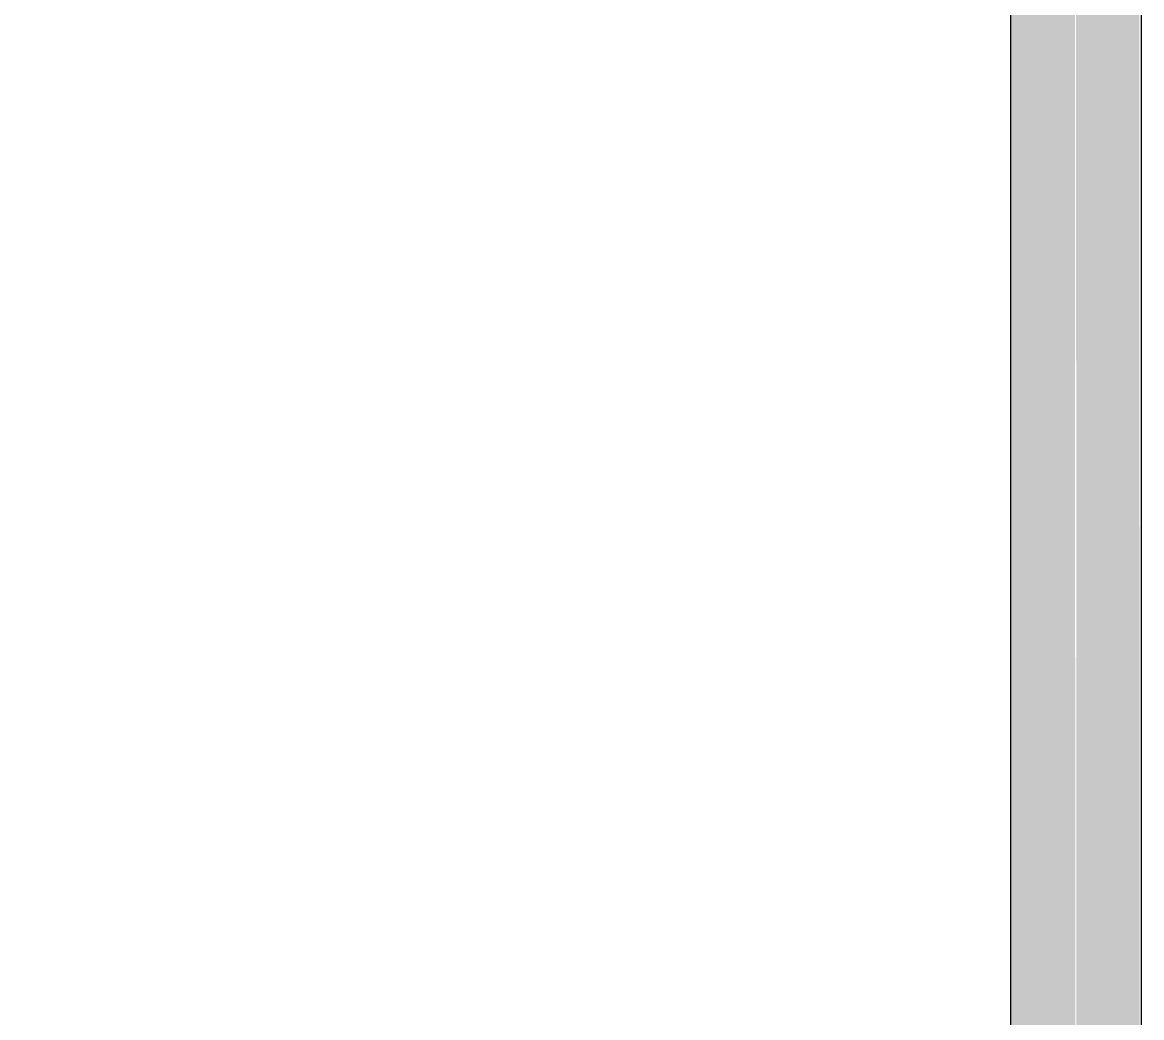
# Model space of a CAD drawing. Header units: metres. Extents: x 147 to 427, y -16 to 162.
# Drawn here: x 396.0267 to 396.2401, y 1.8 to 1.9897 of the extents above; entities that cross this region are included whole.
import ezdxf

# ---------------------------------------------------------------- set-up
doc = ezdxf.new("R2010")
doc.units = ezdxf.units.M
for name, color, linetype, lineweight in [('A-ANNO-DIMS', 7, 'Continuous', 5), ('A-ANNO-DIMS-50', 7, 'Continuous', 5), ('P-PIPE', 7, 'Continuous', 5)]:
    doc.layers.add(name, color=color, linetype=linetype, lineweight=lineweight)
doc.styles.add('Century Gothic_1', font='GOTHIC.TTF', dxfattribs={"height": 0.075})
doc.dimstyles.new('Setores_1_5', dxfattribs={"dimscale": 0.3048, "dimtxt": 0.078313, "dimasz": 0.520833, "dimexe": 0.393701, "dimexo": 0.246063, "dimgap": 0.287073, "dimtad": 1, "dimrnd": 0.01, "dimzin": 0, "dimdsep": 46, "dimtxsty": 'Century Gothic_1', "dimblk1": 'OBLIQUE', "dimblk2": 'OBLIQUE', "dimsah": 1, "dimcen": 0.09, "dimazin": 0, "dimtfac": 1, "dimtdec": 4, "dimtix": 1, "dimtmove": 0, "dimatfit": 3, "dimfxl": 1, "dimtvp": 1, "dimtolj": 1, "dimtzin": 0, "dimarcsym": 2})

# ---------------------------------------------------------------- blocks, each defined once
blk = doc.blocks.new('DIMBLOCK151-HH')
at = {"layer": 'A-ANNO-DIMS-50', "lineweight": 25}
for p, q in [((395.90072, 2.1), (395.82135, 2.17937)), ((395.90072, 2.1), (395.9801, 2.02062)), ((395.90072, 0), (395.82135, 0.07938)), ((395.90072, 0), (395.9801, -0.07938))]:
    blk.add_line(p, q, dxfattribs=at)
at = {"layer": 'A-ANNO-DIMS-50'}
for p, q in [((395.90072, 2.1), (395.78072, 2.1)), ((395.90072, 0), (395.90072, 2.1)), ((395.90072, 2.1), (396.15258, 2.1)), ((395.90072, 0), (395.86347, 0)), ((395.90072, 0), (396.02072, 0))]:
    blk.add_line(p, q, dxfattribs=at)
at = {"layer": 'A-ANNO-DIMS-50', "color": 0, "insert": (395.71709, 0.88467), "char_height": 0.075, "width": 0.3967839, "attachment_point": 1, "rotation": 90, "line_spacing_factor": 0.984502, "style": 'Century Gothic_1'}
blk.add_mtext('2,10 m', dxfattribs=at)
blk = doc.blocks.new('_Oblique')
at = {"color": 0, "linetype": 'ByBlock', "lineweight": -2}
blk.add_line((-0.5, -0.5), (0.5, 0.5), dxfattribs=at)

msp = doc.modelspace()

# ---------------------------------------------------------------- hatches: boundary and pattern name
at = {"layer": 'P-PIPE', "true_color": 0x00ffff}
for points in [[(396.21509, 1.25274), (396.22758, 1.25274), (396.22736, 2.02821), (396.22462, 2.02865), (396.22418, 2.03802), (396.21508, 2.03802), (396.21508, 1.25274)], [(396.2384, 1.25274), (396.24008, 1.25274), (396.23958, 2.03802), (396.23065, 2.03802), (396.23017, 2.02821), (396.22758, 2.02821), (396.2277, 1.25274), (396.23834, 1.25274)]]:
    msp.add_hatch(color=4, dxfattribs=at).paths.add_polyline_path(points)

# ---------------------------------------------------------------- linework, layer by layer
at = {"layer": 'P-PIPE'}
for p, q in [((396.21508, 2.03802), (396.21508, 1.25274)), ((396.24008, 1.25274), (396.24008, 2.03802))]:
    msp.add_line(p, q, dxfattribs=at)

# ---------------------------------------------------------------- dimensions: what is measured, and where the dimension line sits
at = {"layer": 'A-ANNO-DIMS'}
dim = msp.add_linear_dim(base=(395.90072, 2.1), p1=(395.78847, 0), p2=(396.22758, 2.1), angle=90, dimstyle='Setores_1_5', override={"dimpost": '<>', "dimfxl": 2.145417}, dxfattribs=at)
dim.commit()
dim.dimension.update_dxf_attribs({"geometry": 'DIMBLOCK151-HH', "text_midpoint": (395.77384, 1.05)})

doc.saveas('drawing.dxf')
